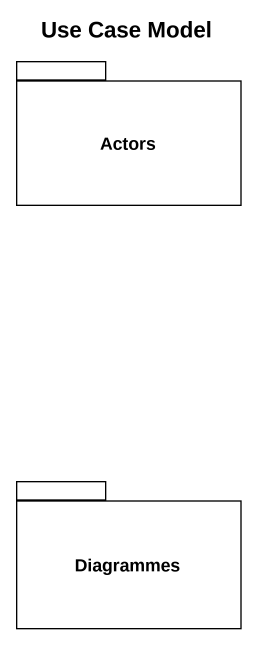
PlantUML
@startuml
title Use Case Model
package Actors {
}
package Diagrammes {
}
@enduml
